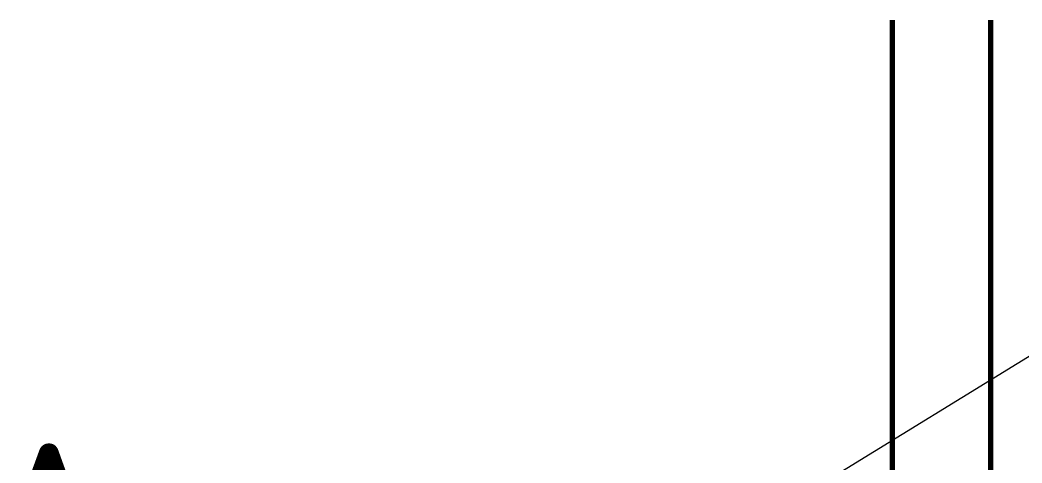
# Model space of a CAD drawing. Header units: millimetres. Extents: x 0 to 2208, y 0 to 420.
# Drawn here: x 81.91 to 107.76, y 226.29 to 237.73 of the extents above; entities that cross this region are included whole.
import ezdxf
from ezdxf.enums import TextEntityAlignment as Align

# ---------------------------------------------------------------- set-up
doc = ezdxf.new("R2010")
doc.units = ezdxf.units.MM
for name, color, linetype, lineweight in [('01-VISIBLE', 7, 'CONTINUOUS', 70), ('06-TEXTO', 7, 'CONTINUOUS', 25), ('08-FINA', 5, 'CONTINUOUS', 18)]:
    doc.layers.add(name, color=color, linetype=linetype, lineweight=lineweight)
doc.styles.add('ISO3098', font='isocpeur.ttf')

msp = doc.modelspace()

# ---------------------------------------------------------------- linework, layer by layer
at = {"layer": '01-VISIBLE'}
for p, q in [((104.409, 232.728), (104.409, 191.816)), ((106.949, 232.728), (106.949, 191.816))]:
    msp.add_line(p, q, dxfattribs=at)
for points in [[(104.409, 237.728), (104.409, 237.678), (104.409, 237.628), (104.409, 237.578), (104.409, 237.528), (104.409, 237.478), (104.409, 237.428), (104.409, 237.378), (104.409, 237.328), (104.409, 237.278), (104.409, 237.228), (104.409, 237.178), (104.409, 237.128), (104.409, 237.078), (104.409, 237.028), (104.409, 236.978), (104.409, 236.928), (104.409, 236.878), (104.409, 236.828), (104.409, 236.778), (104.409, 236.728), (104.409, 236.678), (104.409, 236.628), (104.409, 236.578), (104.409, 236.528), (104.409, 236.478), (104.409, 236.428), (104.409, 236.378), (104.409, 236.328), (104.409, 236.278), (104.409, 236.228), (104.409, 236.178), (104.409, 236.128), (104.409, 236.078), (104.409, 236.028), (104.409, 235.978), (104.409, 235.928), (104.409, 235.878), (104.409, 235.828), (104.409, 235.778), (104.409, 235.728), (104.409, 235.678), (104.409, 235.628), (104.409, 235.578), (104.409, 235.528), (104.409, 235.478), (104.409, 235.428), (104.409, 235.378), (104.409, 235.328), (104.409, 235.278), (104.409, 235.228), (104.409, 235.178), (104.409, 235.128), (104.409, 235.078), (104.409, 235.028), (104.409, 234.978), (104.409, 234.928), (104.409, 234.878), (104.409, 234.828), (104.409, 234.778), (104.409, 234.728), (104.409, 234.678), (104.409, 234.628), (104.409, 234.578), (104.409, 234.528), (104.409, 234.478), (104.409, 234.428), (104.409, 234.378), (104.409, 234.328), (104.409, 234.278), (104.409, 234.228), (104.409, 234.178), (104.409, 234.128), (104.409, 234.078), (104.409, 234.028), (104.409, 233.978), (104.409, 233.928), (104.409, 233.878), (104.409, 233.828), (104.409, 233.778), (104.409, 233.728), (104.409, 233.678), (104.409, 233.628), (104.409, 233.578), (104.409, 233.528), (104.409, 233.478), (104.409, 233.428), (104.409, 233.378), (104.409, 233.328), (104.409, 233.278), (104.409, 233.228), (104.409, 233.178), (104.409, 233.128), (104.409, 233.078), (104.409, 233.028), (104.409, 232.978), (104.409, 232.928), (104.409, 232.878), (104.409, 232.828), (104.409, 232.778), (104.409, 232.728)], [(106.949, 237.728), (106.949, 237.678), (106.949, 237.628), (106.949, 237.578), (106.949, 237.528), (106.949, 237.478), (106.949, 237.428), (106.949, 237.378), (106.949, 237.328), (106.949, 237.278), (106.949, 237.228), (106.949, 237.178), (106.949, 237.128), (106.949, 237.078), (106.949, 237.028), (106.949, 236.978), (106.949, 236.928), (106.949, 236.878), (106.949, 236.828), (106.949, 236.778), (106.949, 236.728), (106.949, 236.678), (106.949, 236.628), (106.949, 236.578), (106.949, 236.528), (106.949, 236.478), (106.949, 236.428), (106.949, 236.378), (106.949, 236.328), (106.949, 236.278), (106.949, 236.228), (106.949, 236.178), (106.949, 236.128), (106.949, 236.078), (106.949, 236.028), (106.949, 235.978), (106.949, 235.928), (106.949, 235.878), (106.949, 235.828), (106.949, 235.778), (106.949, 235.728), (106.949, 235.678), (106.949, 235.628), (106.949, 235.578), (106.949, 235.528), (106.949, 235.478), (106.949, 235.428), (106.949, 235.378), (106.949, 235.328), (106.949, 235.278), (106.949, 235.228), (106.949, 235.178), (106.949, 235.128), (106.949, 235.078), (106.949, 235.028), (106.949, 234.978), (106.949, 234.928), (106.949, 234.878), (106.949, 234.828), (106.949, 234.778), (106.949, 234.728), (106.949, 234.678), (106.949, 234.628), (106.949, 234.578), (106.949, 234.528), (106.949, 234.478), (106.949, 234.428), (106.949, 234.378), (106.949, 234.328), (106.949, 234.278), (106.949, 234.228), (106.949, 234.178), (106.949, 234.128), (106.949, 234.078), (106.949, 234.028), (106.949, 233.978), (106.949, 233.928), (106.949, 233.878), (106.949, 233.828), (106.949, 233.778), (106.949, 233.728), (106.949, 233.678), (106.949, 233.628), (106.949, 233.578), (106.949, 233.528), (106.949, 233.478), (106.949, 233.428), (106.949, 233.378), (106.949, 233.328), (106.949, 233.278), (106.949, 233.228), (106.949, 233.178), (106.949, 233.128), (106.949, 233.078), (106.949, 233.028), (106.949, 232.978), (106.949, 232.928), (106.949, 232.878), (106.949, 232.828), (106.949, 232.778), (106.949, 232.728)]]:
    msp.add_lwpolyline(points, dxfattribs=at)
at = {"layer": '08-FINA'}
msp.add_line((130.078, 242.669), (90.484, 218.291), dxfattribs=at)

# ---------------------------------------------------------------- texts
at = {"layer": '06-TEXTO', "style": 'ISO3098'}
msp.add_text('A', height=5, dxfattribs=at).set_placement((82.64, 224.295), align=Align.MIDDLE_CENTER)

doc.saveas('drawing.dxf')
